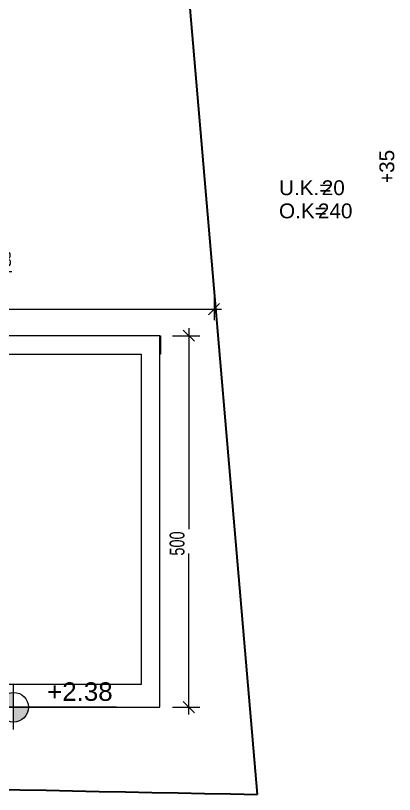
# Model space of a CAD drawing. Header units: centimetres. Extents: x 14435 to 32127, y -4289 to 2500.
# Drawn here: x 19973 to 20484, y -1986 to -937 of the extents above; entities that cross this region are included whole.
import ezdxf

# ---------------------------------------------------------------- set-up
doc = ezdxf.new("R2010")
doc.units = ezdxf.units.CM
doc.linetypes.add('Dash Tiny', pattern=[0.12, 0.06, -0.06])
for name, color, linetype, lineweight in [('A-ANNO-DIMS', 7, 'Continuous', 5), ('A-DETL', 7, 'Continuous', 5), ('A-FLOR', 7, 'Continuous', 13), ('A-GLAZ-IDEN', 7, 'Continuous', 5), ('G-ANNO-DIMS', 7, 'Continuous', 5), ('G-ANNO-TEXT', 7, 'Continuous', 5), ('S-COLS', 7, 'Continuous', 13)]:
    doc.layers.add(name, color=color, linetype=linetype, lineweight=lineweight)
doc.styles.add('Arial_1', font='arial.ttf', dxfattribs={"height": 99.987594})
doc.styles.add('Arial_15', font='arial.ttf', dxfattribs={"width": 0.7, "height": 20})
doc.styles.add('Arial_3', font='arial.ttf', dxfattribs={"height": 15})
doc.dimstyles.new('2_mm_-_מעוגל_למידות_שלמות_1', dxfattribs={"dimscale": 30.48, "dimtxt": 20.405188, "dimasz": 0.492126, "dimexe": 0.492126, "dimexo": 0.0625, "dimgap": 0, "dimtad": 1, "dimdec": 0, "dimdsep": 46, "dimtxsty": 'Arial_15', "dimblk1": 'OBLIQUE', "dimblk2": 'OBLIQUE', "dimsah": 1, "dimcen": 0.09, "dimdle": 0.328084, "dimadec": 1, "dimazin": 2, "dimtfac": 1, "dimtdec": 4, "dimtix": 1, "dimtmove": 1, "dimatfit": 3, "dimfxl": 0.787402, "dimfxlon": 1, "dimtvp": 1, "dimtolj": 1, "dimtzin": 0, "dimarcsym": 2})

# ---------------------------------------------------------------- blocks, each defined once
blk = doc.blocks.new('עמוד מרובע - 25_25-1080871-קומה א - Dependent 1')
at = {"layer": 'S-COLS'}
for p, q in [((11.7, 12.5), (12.5, 12.5)), ((12.5, 12.5), (12.5, -12.5)), ((12.5, -12.5), (11.7, -12.5))]:
    blk.add_line(p, q, dxfattribs=at)
blk = doc.blocks.new('Spot Elevations - ISH PLAN-38599-קומה א - Dependent 1')
at = {"layer": 'G-ANNO-DIMS'}
h = blk.add_hatch(color=256, dxfattribs=at)
edge = h.paths.add_edge_path(flags=0)
edge.add_line((0, 0), (-0.2, 0))
edge.add_arc((0, 0), 0.2, 90, 180, ccw=False)
edge.add_line((0, 0.2), (0, 0))
h = blk.add_hatch(color=256, dxfattribs=at)
edge = h.paths.add_edge_path(flags=0)
edge.add_line((0, 0), (0.2, 0))
edge.add_arc((0, 0), 0.2, 270, 360, ccw=False)
edge.add_line((0, -0.2), (0, 0))
for p, q in [((0, -0.3), (0, 0.3)), ((1.388, 0), (-0.312, 0)), ((-0.297, 0), (1.403, 0))]:
    blk.add_line(p, q, dxfattribs=at)
blk.add_circle((0, 0), 0.2, dxfattribs=at)
blk = doc.blocks.new('_Oblique')
at = {"color": 0, "linetype": 'ByBlock', "lineweight": -2}
blk.add_line((-0.5, -0.5), (0.5, 0.5), dxfattribs=at)
blk = doc.blocks.new('*D652')
at = {"layer": 'A-ANNO-DIMS', "color": 0, "lineweight": -2, "transparency": 16777216}
for p, q in [((52626.5, -12417.2), (52657.8, -12366.3)), ((52657.8, -12366.3), (52690.5, -12366.3)), ((52289.9, -12395.1), (52289.9, -12432.2)), ((52963.1, -12395.1), (52963.1, -12432.2)), ((52279.9, -12417.2), (52973.1, -12417.2))]:
    blk.add_line(p, q, dxfattribs=at)
at = {"layer": 'Defpoints', "color": 0, "transparency": 16777216}
for p in [(52289.9, -12393.2), (52963.1, -12393.2), (52963.1, -12417.2)]:
    blk.add_point(p, dxfattribs=at)
at = {"layer": 'A-ANNO-DIMS', "color": 0, "lineweight": -2, "transparency": 16777216, "xscale": 15, "yscale": 15, "zscale": 15, "rotation": 180}
blk.add_blockref('_Oblique', (52289.9, -12417.2), dxfattribs=at)
at = {"layer": 'A-ANNO-DIMS', "color": 0, "lineweight": -2, "transparency": 16777216, "xscale": 15, "yscale": 15, "zscale": 15}
blk.add_blockref('_Oblique', (52963.1, -12417.2), dxfattribs=at)
at = {"layer": 'A-ANNO-DIMS', "color": 0, "transparency": 16777216, "insert": (52657.8, -12339.7), "char_height": 20, "width": 38.425, "attachment_point": 1, "line_spacing_factor": 0.941778, "style": 'Arial_15'}
blk.add_mtext('\\A1;673', dxfattribs=at)
blk = doc.blocks.new('*D681')
at = {"layer": 'A-ANNO-DIMS', "color": 0, "lineweight": -2, "transparency": 16777216}
for p, q in [((52929.1, -12442.9), (52929.1, -12713.5)), ((52907, -12452.9), (52944.1, -12452.9)), ((52929.1, -12963.3), (52929.1, -12746.2)), ((52907, -12953.3), (52944.1, -12953.3))]:
    blk.add_line(p, q, dxfattribs=at)
at = {"layer": 'Defpoints', "color": 0, "transparency": 16777216}
for p in [(52905.1, -12452.9), (52905.1, -12953.3), (52929.1, -12953.3)]:
    blk.add_point(p, dxfattribs=at)
at = {"layer": 'A-ANNO-DIMS', "color": 0, "lineweight": -2, "transparency": 16777216, "xscale": 15, "yscale": 15, "zscale": 15}
for p, rotation in [((52929.1, -12452.9), 90), ((52929.1, -12953.3), 270)]:
    blk.add_blockref('_Oblique', p, dxfattribs=dict(at, rotation=rotation))
at = {"layer": 'A-ANNO-DIMS', "color": 0, "transparency": 16777216, "insert": (52903.2, -12749.1), "char_height": 20, "width": 38.425, "attachment_point": 1, "rotation": 90, "line_spacing_factor": 0.941778, "style": 'Arial_15'}
blk.add_mtext('\\A1;500', dxfattribs=at)
blk = doc.blocks.new('alef')
at = {"layer": 'A-DETL', "color": 176, "lineweight": 35, "true_color": 0x000080}
blk.add_line((52819.9, -10725.3), (53021.3, -13070.8), dxfattribs=at)
at = {"layer": 'A-DETL', "color": 7, "linetype": 'Dash Tiny'}
blk.add_line((53011.2, -12953.3), (52963.1, -12392.9), dxfattribs=at)
at = {"layer": 'A-DETL', "color": 1, "lineweight": 13, "true_color": 0xff0000}
for p, q in [((52889.9, -12452.9), (52289.9, -12452.9)), ((52889.9, -12953.3), (52889.9, -12452.9)), ((52289.9, -12953.3), (52889.9, -12953.3))]:
    blk.add_line(p, q, dxfattribs=at)
at = {"layer": 'A-DETL', "color": 176, "lineweight": 35, "true_color": 0x000080}
blk.add_arc((53854.1, 37175.3), 50252.9, 266.45638, 269.05049, dxfattribs=at)
at = {"layer": 'A-FLOR'}
for p, q in [((52889.9, -12452.9), (52289.9, -12452.9)), ((52889.9, -12953.3), (52889.9, -12452.9)), ((52314.9, -12477.9), (52864.9, -12477.9)), ((52864.9, -12477.9), (52864.9, -12922.9)), ((52864.9, -12922.9), (52314.9, -12922.9)), ((52289.9, -12953.3), (52889.9, -12953.3))]:
    blk.add_line(p, q, dxfattribs=at)
at = {"layer": 'G-ANNO-DIMS', "xscale": 99.99999999999991, "yscale": 99.99999999999991, "zscale": 99.99999999999991}
blk.add_blockref('Spot Elevations - ISH PLAN-38599-קומה א - Dependent 1', (52692.9, -12953.3), dxfattribs=at)
at = {"layer": 'S-COLS'}
blk.add_blockref('עמוד מרובע - 25_25-1080871-קומה א - Dependent 1', (52878.2, -12465.4), dxfattribs=at)
at = {"layer": 'A-GLAZ-IDEN', "lineweight": 70, "char_height": 20, "attachment_point": 1, "style": 'Arial_3'}
for s, insert, width in [('U.K.=', (53050.6, -12243.6), 69.907), ('20', (53108.2, -12243.6), 30.785), ('O.K=', (53050.6, -12274.8), 63.494), ('240', (53103, -12274.8), 46.177)]:
    blk.add_mtext(s, dxfattribs=dict(at, insert=insert, width=width))
at = {"layer": 'G-ANNO-DIMS', "insert": (52738.1, -12919.7), "char_height": 25, "width": 83.559, "attachment_point": 1, "line_spacing_factor": 0.941778, "style": 'Arial_1'}
blk.add_mtext('+2.38', dxfattribs=at)
at = {"layer": 'G-ANNO-TEXT', "char_height": 20, "attachment_point": 1, "rotation": 90, "style": 'Arial_3'}
for s, insert, width in [('35', (53185.9, -12233.7), 30.785), ('\\fArial|b0|i0|c177|p34|;\\W.8;+', (53185.9, -12246.9), 16.034)]:
    blk.add_mtext(s, dxfattribs=dict(at, insert=insert, width=width))
at = {"layer": 'G-ANNO-TEXT', "insert": (52697.4, -12743.1), "char_height": 20, "width": 4.489, "attachment_point": 1, "style": 'Arial_3'}
blk.add_mtext('\\fArial|b0|i0|c177|p34|;\\W.8; ', dxfattribs=at)
at = {"layer": 'A-ANNO-DIMS'}
dim = blk.add_linear_dim(base=(52963.1, -12417.2), p1=(52289.9, -12393.2), p2=(52963.1, -12393.2), dimstyle='2_mm_-_מעוגל_למידות_שלמות_1', override={"dimpost": '<>', "dimfxl": 673.155149}, dxfattribs=at)
dim.commit()
dim.dimension.update_dxf_attribs({"geometry": '*D652', "text_midpoint": (52657.8, -12366.3), "dimtype": 128})
dim = blk.add_linear_dim(base=(52929.1, -12953.3), p1=(52905.1, -12452.9), p2=(52905.1, -12953.3), angle=90, dimstyle='2_mm_-_מעוגל_למידות_שלמות_1', override={"dimpost": '<>', "dimfxl": 500.430953}, dxfattribs=at)
dim.commit()
dim.dimension.update_dxf_attribs({"geometry": '*D681', "text_midpoint": (52916.5, -12729.8), "dimtype": 128, "text_rotation": 90})

msp = doc.modelspace()

# ---------------------------------------------------------------- block references
msp.add_blockref('alef', (-32722.2, 11084.9))

doc.saveas('drawing.dxf')
